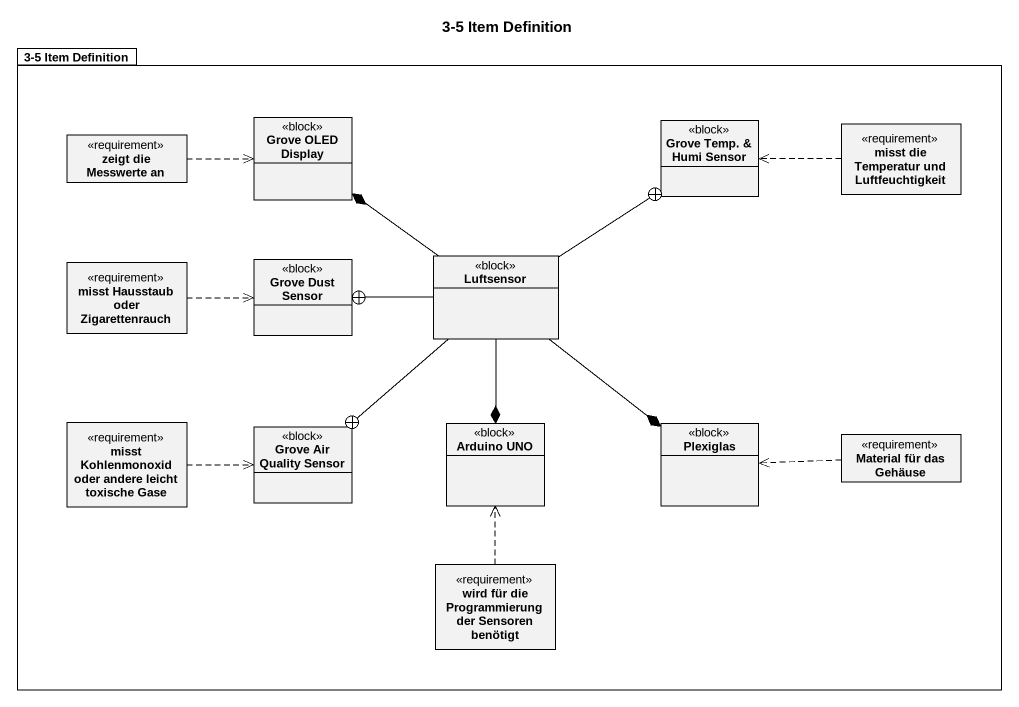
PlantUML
@startuml
title 3-5 Item Definition
hide circle
hide empty members
package "3-5 Item Definition" as p3_5_Item_Definition {
  class "zeigt die Messwerte an" as zeigt_die_Messwerte_an <<requirement>>
  class "Grove OLED Display" as Grove_OLED_Display <<block>>
  class "Grove Temp. & Humi Sensor" as Grove_Temp_Humi_Sensor <<block>>
  class "misst die Temperatur und Luftfeuchtigkeit" as misst_die_Temperatur_und <<requirement>>
  class Luftsensor <<block>>
  class "misst Hausstaub oder Zigarettenrauch" as misst_Hausstaub_oder <<requirement>>
  class "Grove Dust Sensor" as Grove_Dust_Sensor <<block>>
  class "misst Kohlenmonoxid oder andere leicht toxische Gase" as misst_Kohlenmonoxid_oder <<requirement>>
  class "Grove Air Quality Sensor" as Grove_Air_Quality_Sensor <<block>>
  class "Arduino UNO" as Arduino_UNO <<block>>
  class Plexiglas <<block>>
  class "Material für das Gehäuse" as Material_für_das_Gehäuse <<requirement>>
  class "wird für die Programmierung der Sensoren benötigt" as wird_für_die_Programmierung <<requirement>>
}
zeigt_die_Messwerte_an .right.> Grove_OLED_Display
misst_die_Temperatur_und .left.> Grove_Temp_Humi_Sensor
Luftsensor -up-* Grove_OLED_Display
Luftsensor -up-+ Grove_Temp_Humi_Sensor
Luftsensor -left-+ Grove_Dust_Sensor
Luftsensor --+ Grove_Air_Quality_Sensor
Luftsensor --* Arduino_UNO
Luftsensor --* Plexiglas
misst_Hausstaub_oder .right.> Grove_Dust_Sensor
misst_Kohlenmonoxid_oder .right.> Grove_Air_Quality_Sensor
Material_für_das_Gehäuse .left.> Plexiglas
wird_für_die_Programmierung .up.> Arduino_UNO
@enduml
